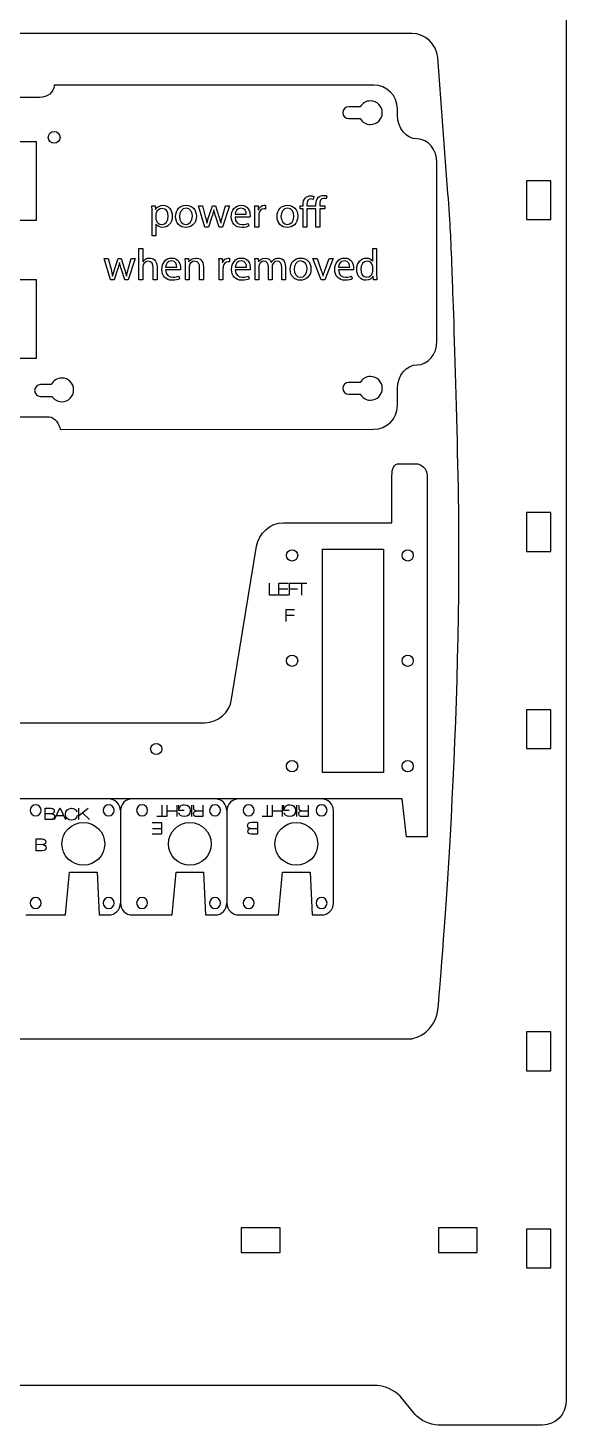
# Model space of a CAD drawing. Header units: millimetres. Extents: x -127 to 1881, y -61 to 1624.
# Drawn here: x 452.8 to 589.7, y 372.8 to 728.3 of the extents above; entities that cross this region are included whole.
import ezdxf

# ---------------------------------------------------------------- set-up
doc = ezdxf.new("R2010")
doc.units = ezdxf.units.MM
doc.layers.get('0').update_dxf_attribs({"linetype": 'CONTINUOUS', "true_color": 0xffffff})

msp = doc.modelspace()

# ---------------------------------------------------------------- linework, layer by layer
at = {"color": 7, "true_color": 0xffffff}
for points in [[(589.68, 746.04), (589.68, 378.85)], [(550.51, 726.91), (290.88, 726.91)], [(559.64, 686.18), (557.06, 720.79)], [(540.77, 713.77), (459.47, 713.71), (459.47, 713.63)], [(320.99, 708.16), (321.03, 708.16), (365.3, 693.7), (384.43, 696.75), (407.32, 699.4), (454.87, 699.4), (454.87, 679.33), (434.94, 679.33)], [(455.71, 710.62), (408.45, 710.62)], [(537.32, 708.25), (534.41, 708.25)], [(546.79, 706.09), (546.79, 707.75)], [(534.41, 705.24), (537.32, 705.24)], [(460.97, 700.46), (460.97, 700.46)], [(539.93, 703.74), (539.93, 703.74)], [(551.81, 700.08), (551.81, 700.08)], [(556.84, 648.61), (556.84, 694.06)], [(579.61, 679.55), (585.83, 679.55), (585.83, 689.44), (579.61, 689.44), (579.61, 679.55), (579.61, 679.55)], [(484.33, 683.07), (485.2, 683.07), (485.26, 682.14), (485.28, 682.14)], [(499.58, 680.23), (498.71, 677.66), (497.82, 677.66), (496.18, 683.07), (497.19, 683.07), (497.19, 683.07)], [(497.19, 683.07), (497.92, 680.32)], [(498.82, 680.31), (499.71, 683.07), (500.53, 683.07), (501.37, 680.37)], [(502.3, 680.36), (503.07, 683.07), (504.05, 683.07), (502.3, 677.66), (501.41, 677.66), (500.58, 680.24)], [(510.47, 683.07), (511.34, 683.07), (511.38, 682), (511.41, 682)], [(513.19, 683.16), (513.19, 682.23)], [(526.04, 677.66), (526.04, 682.32), (523.76, 682.32), (523.76, 677.66), (522.79, 677.66), (522.79, 682.32), (522.04, 682.32), (522.04, 683.07), (522.79, 683.07), (522.79, 683.24)], [(523.76, 683.3), (523.76, 683.07), (526.04, 683.07), (526.04, 683.33)], [(525.53, 685.4), (525.33, 684.66)], [(527.01, 683.36), (527.01, 683.07), (528.31, 683.07), (528.31, 682.32), (527.01, 682.32), (527.01, 677.66), (526.04, 677.66), (526.04, 677.66)], [(528.81, 685.57), (528.69, 684.81)], [(485.37, 678.39), (485.35, 678.39), (485.35, 675.45), (484.37, 675.45), (484.37, 681.31), (484.37, 681.31)], [(485.35, 680.8), (485.35, 679.86), (485.35, 679.86)], [(491.35, 680.36), (491.35, 680.36)], [(495.64, 680.41), (495.64, 680.41)], [(500.1, 682.02), (500.08, 682.02)], [(509.27, 680.19), (505.47, 680.19), (505.47, 680.19)], [(505.48, 680.89), (508.35, 680.89), (508.35, 680.89)], [(511.5, 680.55), (511.5, 677.66), (510.52, 677.66), (510.52, 681.38), (510.52, 681.38)], [(517.16, 680.36), (517.16, 680.36)], [(521.45, 680.41), (521.45, 680.41)], [(498.31, 678.6), (498.34, 678.6)], [(501.85, 678.6), (501.89, 678.6)], [(508.82, 678.59), (509, 677.88)], [(481.04, 672.18), (482.03, 672.18), (482.03, 668.79), (482.05, 668.79)], [(482.03, 667.51), (482.03, 664.24), (481.04, 664.24), (481.04, 672.18), (481.04, 672.18)], [(540.5, 668.95), (540.52, 668.95), (540.52, 672.18), (541.5, 672.18), (541.5, 672.18)], [(541.5, 672.18), (541.5, 665.64)], [(475.6, 666.81), (474.72, 664.24), (473.83, 664.24), (472.2, 669.65), (473.2, 669.65), (473.2, 669.65)], [(473.2, 669.65), (473.93, 666.9)], [(474.84, 666.89), (475.72, 669.65), (476.55, 669.65), (477.39, 666.95)], [(476.11, 668.6), (476.09, 668.6)], [(478.31, 666.94), (479.09, 669.65), (480.06, 669.65), (478.31, 664.24), (477.42, 664.24), (476.59, 666.82)], [(492.81, 669.65), (493.68, 669.65), (493.73, 668.76), (493.76, 668.76)], [(501.38, 669.65), (502.24, 669.65), (502.29, 668.58), (502.32, 668.58)], [(504.1, 669.74), (504.1, 668.82)], [(510.53, 669.65), (511.39, 669.65), (511.44, 668.77), (511.47, 668.77)], [(514.7, 668.68), (514.72, 668.68)], [(528.33, 666.62), (529.39, 669.65), (530.41, 669.65), (528.29, 664.24), (527.35, 664.24), (525.29, 669.65), (526.34, 669.65), (526.34, 669.65)], [(526.34, 669.65), (527.41, 666.62)], [(474.32, 665.18), (474.35, 665.18)], [(477.87, 665.18), (477.9, 665.18)], [(485.65, 667.46), (485.65, 664.24), (484.67, 664.24), (484.67, 667.35)], [(491.6, 666.77), (487.8, 666.77), (487.8, 666.77)], [(487.81, 667.47), (490.68, 667.47), (490.68, 667.47)], [(491.15, 665.17), (491.33, 664.46)], [(493.83, 667.5), (493.83, 664.24), (492.85, 664.24), (492.85, 668.19), (492.85, 668.19)], [(497.46, 667.46), (497.46, 664.24), (496.47, 664.24), (496.47, 667.36)], [(502.41, 667.13), (502.41, 664.24), (501.43, 664.24), (501.43, 667.97), (501.43, 667.97)], [(509.32, 666.77), (505.52, 666.77), (505.52, 666.77)], [(505.53, 667.47), (508.41, 667.47), (508.41, 667.47)], [(508.88, 665.17), (509.05, 664.46)], [(511.54, 667.5), (511.54, 664.24), (510.57, 664.24), (510.57, 668.19), (510.57, 668.19)], [(514.93, 667.58), (514.93, 664.24), (513.96, 664.24), (513.96, 667.48)], [(518.31, 667.42), (518.31, 664.24), (517.35, 664.24), (517.35, 667.29)], [(520.52, 666.94), (520.52, 666.94)], [(524.8, 666.99), (524.8, 666.99)], [(527.84, 665.23), (527.87, 665.23)], [(535.58, 666.77), (531.78, 666.77), (531.78, 666.77)], [(531.79, 667.47), (534.66, 667.47), (534.66, 667.47)], [(535.13, 665.17), (535.31, 664.46)], [(540.52, 666.51), (540.52, 667.45), (540.52, 667.45)], [(541.54, 664.24), (540.67, 664.24), (540.62, 665.18), (540.59, 665.18)], [(410.38, 664.28), (454.87, 664.28), (454.87, 644.22), (384.6, 644.22), (381.82, 644.9), (354.11, 657.06), (342.01, 660.98)], [(458.73, 637.56), (456.01, 637.56)], [(537.32, 638.13), (534.41, 638.13)], [(546.79, 632.21), (546.79, 636.58)], [(456.01, 634.55), (458.92, 634.55)], [(461.42, 633.21), (461.42, 633.21)], [(534.41, 635.12), (537.32, 635.12)], [(539.93, 633.61), (539.93, 633.61)], [(384.98, 629.39), (458.18, 629.39)], [(461.08, 626.15), (540.77, 626.19)], [(547.4, 617.44), (551.33, 617.44)], [(517.77, 602.4), (545.39, 602.4), (545.39, 614.44)], [(554.34, 614.44), (554.34, 599.39), (554.34, 599.39)], [(579.61, 595.11), (585.83, 595.11), (585.83, 604.99), (579.61, 604.99), (579.61, 595.11), (579.61, 595.11)], [(554.34, 599.39), (554.34, 522.52), (549.11, 522.52), (548.01, 532.17), (298.97, 532.18), (295.78, 532.18)], [(504.6, 557.49), (510.98, 596.43)], [(527.7, 595.68), (543.2, 595.68), (543.2, 538.9), (527.7, 538.9), (527.7, 595.68), (527.7, 595.68)], [(519.99, 592.67), (519.99, 592.67)], [(549.4, 592.67), (549.4, 592.67)], [(516.36, 583.95), (514.21, 583.95), (514.21, 587.01)], [(519.06, 583.95), (516.65, 583.95), (516.65, 587.01), (519.03, 587.01)], [(519.33, 583.95), (519.33, 587.01), (521.47, 587.01)], [(521.14, 587.01), (523.78, 587.01)], [(522.46, 583.95), (522.46, 587.01)], [(516.65, 585.59), (518.94, 585.59)], [(519.33, 585.59), (521.35, 585.59)], [(518.48, 577.29), (518.48, 580.32), (520.6, 580.32)], [(518.48, 578.91), (520.48, 578.91)], [(519.99, 565.86), (519.99, 565.86)], [(549.4, 565.86), (549.4, 565.86)], [(579.61, 544.95), (585.83, 544.95), (585.83, 554.83), (579.61, 554.83), (579.61, 544.95), (579.61, 544.95)], [(285.75, 541.85), (285.75, 551.52), (497.81, 551.52)], [(485.44, 543.42), (485.44, 543.42)], [(519.99, 539.05), (519.99, 539.05)], [(549.4, 539.05), (549.4, 539.05)], [(457.15, 529.75), (458.72, 529.75)], [(458.61, 526.87), (457.15, 526.87), (457.15, 529.75), (457.15, 529.75)], [(459.58, 526.87), (460.9, 529.75), (461.01, 529.75), (462.33, 526.87)], [(465.78, 527.94), (468.15, 529.75)], [(465.78, 526.87), (465.78, 529.75)], [(486.84, 530.53), (486.84, 527.67)], [(488.24, 527.65), (488.24, 530.53)], [(490.71, 530.53), (490.71, 527.65)], [(492.5, 529.24), (491.15, 529.24), (491.15, 530.59)], [(494.45, 527.65), (494.45, 530.53)], [(497.31, 530.53), (497.31, 527.65), (495.73, 527.65)], [(513.62, 530.53), (513.62, 527.67)], [(515.02, 527.65), (515.02, 530.53)], [(517.49, 530.53), (517.49, 527.65)], [(519.28, 529.24), (517.93, 529.24), (517.93, 530.59)], [(521.23, 527.65), (521.23, 530.53)], [(524.1, 530.53), (524.1, 527.65), (522.51, 527.65)], [(453.36, 529.24), (453.36, 529.24)], [(458.85, 528.38), (457.15, 528.38)], [(458.85, 528.38), (458.85, 528.37)], [(461.9, 527.82), (460.01, 527.82)], [(466.66, 528.61), (468.42, 526.87)], [(471.91, 529.24), (471.91, 529.24)], [(476.33, 529.16), (476.33, 505.62)], [(480.44, 529.24), (480.44, 529.24)], [(484.36, 526.17), (486.74, 526.17), (486.74, 523.14), (484.38, 523.14)], [(488.04, 527.65), (485.56, 527.65)], [(490.71, 528.99), (488.24, 528.99)], [(495.62, 529.12), (495.62, 529.13)], [(495.62, 529.13), (497.31, 529.13)], [(499, 529.24), (499, 529.24)], [(503.41, 529.16), (503.41, 505.62)], [(507.52, 529.24), (507.52, 529.24)], [(509.68, 526.22), (511.22, 526.22), (511.22, 523.19), (511.22, 523.19)], [(514.82, 527.65), (512.34, 527.65)], [(517.49, 528.99), (515.02, 528.99)], [(522.4, 529.12), (522.4, 529.13), (524.1, 529.13)], [(526.08, 529.24), (526.08, 529.24)], [(530.49, 505.62), (530.49, 529.16)], [(486.74, 524.55), (484.48, 524.55)], [(509.43, 524.63), (509.43, 524.64)], [(509.43, 524.63), (511.22, 524.63)], [(511.22, 523.19), (509.57, 523.19)], [(454.89, 521.95), (456.53, 521.95)], [(456.42, 518.92), (454.89, 518.92), (454.89, 521.95), (454.89, 521.95)], [(456.68, 520.5), (454.89, 520.51)], [(456.68, 520.51), (456.68, 520.5)], [(461.46, 520.71), (461.46, 520.71)], [(488.54, 520.71), (488.54, 520.71)], [(515.62, 520.71), (515.62, 520.71)], [(452.25, 502.61), (462.38, 502.61), (463.39, 513.49), (470.41, 513.49), (470.41, 513.49), (470.91, 502.61), (473.32, 502.61)], [(479.34, 502.61), (489.47, 502.61), (490.47, 513.49), (497.49, 513.49), (497.49, 513.49), (497.99, 502.61), (500.4, 502.61)], [(506.42, 502.61), (516.55, 502.61), (517.55, 513.49), (524.57, 513.49), (524.57, 513.49), (525.08, 502.61), (527.48, 502.61)], [(453.36, 505.66), (453.36, 505.66)], [(471.91, 505.66), (471.91, 505.66)], [(480.44, 505.66), (480.44, 505.66)], [(499, 505.66), (499, 505.66)], [(507.52, 505.66), (507.52, 505.66)], [(526.08, 505.66), (526.08, 505.66)], [(579.61, 462.97), (585.83, 462.97), (585.83, 472.85), (579.61, 472.85), (579.61, 462.97), (579.61, 462.97)], [(290.88, 471.09), (550.51, 471.09), (550.58, 471.15), (550.58, 471.15)], [(507.05, 416.77), (516.93, 416.77), (516.93, 422.99), (507.05, 422.99), (507.05, 416.77), (507.05, 416.77)], [(557.21, 416.77), (567.09, 416.77), (567.09, 422.99), (557.21, 422.99), (557.21, 416.77), (557.21, 416.77)], [(579.61, 412.81), (585.83, 412.81), (585.83, 422.69), (579.61, 422.69), (579.61, 412.81), (579.61, 412.81)], [(541.63, 382.86), (279.49, 382.86)], [(551.31, 375.54), (547.44, 380.15)], [(583.66, 372.83), (557.12, 372.83)]]:
    msp.add_lwpolyline(points, dxfattribs=at)
for points in [[(557.06, 720.79), (556.77, 724.16), (553.82, 726.91), (550.51, 726.91)], [(459.47, 713.63), (459.47, 711.97), (457.78, 710.62), (455.71, 710.62)], [(546.79, 707.75), (546.79, 711.06), (544.08, 713.77), (540.77, 713.77)], [(534.41, 708.25), (533.58, 708.25), (532.9, 707.58), (532.9, 706.75)], [(539.93, 709.75), (538.81, 709.75), (537.84, 709.15), (537.32, 708.25)], [(542.94, 706.75), (542.94, 708.41), (541.59, 709.75), (539.93, 709.75)], [(532.9, 706.75), (532.9, 705.91), (533.58, 705.24), (534.41, 705.24)], [(537.32, 705.24), (537.84, 704.34), (538.81, 703.74), (539.93, 703.74)], [(539.93, 703.74), (541.59, 703.74), (542.94, 705.08), (542.94, 706.75)], [(551.81, 700.08), (549.05, 700.08), (546.79, 702.78), (546.79, 706.09)], [(457.96, 700.46), (457.96, 701.29), (458.64, 701.97), (459.47, 701.97)], [(459.47, 698.96), (458.64, 698.96), (457.96, 699.63), (457.96, 700.46)], [(459.47, 701.97), (460.3, 701.97), (460.97, 701.29), (460.97, 700.46)], [(460.97, 700.46), (460.97, 699.63), (460.3, 698.96), (459.47, 698.96)], [(556.84, 694.06), (556.84, 697.37), (554.58, 700.08), (551.81, 700.08)], [(560.29, 676.53), (560.18, 678.47), (559.89, 682.82), (559.64, 686.18)], [(484.37, 681.31), (484.37, 682), (484.35, 682.56), (484.33, 683.07)], [(485.28, 682.14), (485.67, 682.8), (486.32, 683.19), (487.2, 683.19)], [(487.2, 683.19), (488.52, 683.19), (489.51, 682.08), (489.51, 680.44)], [(490.35, 680.32), (490.35, 682.12), (491.54, 683.19), (493.03, 683.19)], [(493.03, 683.19), (494.58, 683.19), (495.64, 682.06), (495.64, 680.41)], [(504.53, 680.28), (504.53, 681.91), (505.49, 683.19), (507.06, 683.19)], [(507.06, 683.19), (508.84, 683.19), (509.3, 681.64), (509.3, 680.65)], [(510.52, 681.38), (510.52, 682.02), (510.51, 682.57), (510.47, 683.07)], [(511.41, 682), (511.66, 682.73), (512.26, 683.19), (512.92, 683.19)], [(512.92, 683.19), (513.02, 683.19), (513.1, 683.17), (513.19, 683.16)], [(516.16, 680.32), (516.16, 682.12), (517.35, 683.19), (518.84, 683.19)], [(518.84, 683.19), (520.39, 683.19), (521.45, 682.06), (521.45, 680.41)], [(522.79, 683.24), (522.79, 684), (522.97, 684.65), (523.39, 685.09)], [(523.39, 685.09), (523.7, 685.4), (524.15, 685.59), (524.76, 685.59)], [(524.74, 684.81), (523.97, 684.81), (523.76, 684.15), (523.76, 683.3)], [(525.33, 684.66), (525.18, 684.74), (524.97, 684.81), (524.74, 684.81)], [(524.76, 685.59), (525.07, 685.59), (525.36, 685.49), (525.53, 685.4)], [(526.04, 683.33), (526.04, 684.09), (526.21, 684.78), (526.67, 685.22)], [(526.67, 685.22), (527.04, 685.58), (527.53, 685.72), (527.98, 685.72)], [(528.05, 684.93), (527.23, 684.93), (527.01, 684.2), (527.01, 683.36)], [(527.98, 685.72), (528.33, 685.72), (528.64, 685.65), (528.81, 685.57)], [(528.69, 684.81), (528.54, 684.87), (528.35, 684.93), (528.05, 684.93)], [(485.41, 681.19), (485.38, 681.07), (485.35, 680.93), (485.35, 680.8)], [(485.35, 679.86), (485.35, 679.72), (485.36, 679.58), (485.39, 679.46)], [(485.39, 679.46), (485.57, 678.78), (486.16, 678.31), (486.87, 678.31)], [(486.9, 682.4), (486.23, 682.4), (485.59, 681.93), (485.41, 681.19)], [(486.87, 678.31), (487.91, 678.31), (488.51, 679.16), (488.51, 680.4)], [(488.51, 680.4), (488.51, 681.47), (487.94, 682.4), (486.9, 682.4)], [(489.51, 680.44), (489.51, 678.5), (488.31, 677.54), (487.04, 677.54)], [(492.94, 677.54), (491.49, 677.54), (490.35, 678.61), (490.35, 680.32)], [(493.01, 682.45), (491.86, 682.45), (491.35, 681.37), (491.35, 680.36)], [(491.35, 680.36), (491.35, 679.17), (492.02, 678.28), (492.98, 678.28)], [(495.64, 680.41), (495.64, 678.41), (494.24, 677.54), (492.94, 677.54)], [(492.98, 678.28), (493.92, 678.28), (494.63, 679.16), (494.63, 680.38)], [(494.63, 680.38), (494.63, 681.3), (494.17, 682.45), (493.01, 682.45)], [(497.92, 680.32), (498.06, 679.72), (498.21, 679.16), (498.31, 678.6)], [(498.34, 678.6), (498.46, 679.15), (498.64, 679.73), (498.82, 680.31)], [(500.08, 682.02), (499.94, 681.37), (499.77, 680.81), (499.58, 680.23)], [(500.58, 680.24), (500.39, 680.85), (500.23, 681.38), (500.1, 682.02)], [(501.37, 680.37), (501.57, 679.72), (501.73, 679.15), (501.85, 678.6)], [(501.89, 678.6), (501.98, 679.15), (502.12, 679.72), (502.3, 680.36)], [(507.19, 677.54), (505.52, 677.54), (504.53, 678.64), (504.53, 680.28)], [(505.47, 680.19), (505.49, 678.86), (506.33, 678.31), (507.32, 678.31)], [(506.99, 682.48), (505.98, 682.48), (505.55, 681.57), (505.48, 680.89)], [(508.35, 680.89), (508.36, 681.51), (508.09, 682.48), (506.99, 682.48)], [(509.3, 680.65), (509.3, 680.44), (509.29, 680.3), (509.27, 680.19)], [(511.54, 681), (511.51, 680.87), (511.5, 680.7), (511.5, 680.55)], [(512.86, 682.26), (512.16, 682.26), (511.67, 681.74), (511.54, 681)], [(513.19, 682.23), (513.09, 682.26), (512.99, 682.26), (512.86, 682.26)], [(518.75, 677.54), (517.3, 677.54), (516.16, 678.61), (516.16, 680.32)], [(518.82, 682.45), (517.67, 682.45), (517.16, 681.37), (517.16, 680.36)], [(517.16, 680.36), (517.16, 679.17), (517.83, 678.28), (518.8, 678.28)], [(521.45, 680.41), (521.45, 678.41), (520.05, 677.54), (518.75, 677.54)], [(518.8, 678.28), (519.73, 678.28), (520.44, 679.16), (520.44, 680.38)], [(520.44, 680.38), (520.44, 681.3), (519.98, 682.45), (518.82, 682.45)], [(487.04, 677.54), (486.32, 677.54), (485.69, 677.85), (485.37, 678.39)], [(509, 677.88), (508.65, 677.73), (508.05, 677.54), (507.19, 677.54)], [(507.32, 678.31), (508.03, 678.31), (508.46, 678.43), (508.82, 678.59)], [(560.7, 666.86), (560.58, 670.23), (560.39, 674.58), (560.29, 676.53)], [(476.09, 668.6), (475.95, 667.95), (475.79, 667.39), (475.6, 666.81)], [(476.59, 666.82), (476.4, 667.43), (476.24, 667.97), (476.11, 668.6)], [(482.05, 668.79), (482.2, 669.07), (482.45, 669.33), (482.75, 669.5)], [(483.41, 668.95), (482.77, 668.95), (482.28, 668.5), (482.09, 667.98)], [(482.75, 669.5), (483.04, 669.66), (483.39, 669.77), (483.76, 669.77)], [(484.67, 667.35), (484.67, 668.22), (484.34, 668.95), (483.41, 668.95)], [(483.76, 669.77), (484.49, 669.77), (485.65, 669.32), (485.65, 667.46)], [(486.86, 666.86), (486.86, 668.49), (487.82, 669.77), (489.4, 669.77)], [(489.32, 669.06), (488.31, 669.06), (487.89, 668.16), (487.81, 667.47)], [(490.68, 667.47), (490.69, 668.09), (490.42, 669.06), (489.32, 669.06)], [(489.4, 669.77), (491.17, 669.77), (491.63, 668.22), (491.63, 667.23)], [(492.85, 668.19), (492.85, 668.76), (492.84, 669.21), (492.81, 669.65)], [(493.76, 668.76), (494.02, 669.26), (494.65, 669.77), (495.55, 669.77)], [(495.22, 668.96), (494.58, 668.96), (494.08, 668.5), (493.9, 667.95)], [(496.47, 667.36), (496.47, 668.23), (496.15, 668.96), (495.22, 668.96)], [(495.55, 669.77), (496.3, 669.77), (497.46, 669.32), (497.46, 667.46)], [(501.43, 667.97), (501.43, 668.6), (501.42, 669.15), (501.38, 669.65)], [(502.32, 668.58), (502.57, 669.31), (503.17, 669.77), (503.83, 669.77)], [(503.77, 668.84), (503.07, 668.84), (502.58, 668.32), (502.45, 667.58)], [(504.1, 668.82), (504, 668.84), (503.9, 668.84), (503.77, 668.84)], [(503.83, 669.77), (503.93, 669.77), (504.01, 669.75), (504.1, 669.74)], [(504.58, 666.86), (504.58, 668.49), (505.54, 669.77), (507.12, 669.77)], [(507.04, 669.06), (506.04, 669.06), (505.61, 668.16), (505.53, 667.47)], [(508.41, 667.47), (508.42, 668.09), (508.15, 669.06), (507.04, 669.06)], [(507.12, 669.77), (508.9, 669.77), (509.36, 668.22), (509.36, 667.23)], [(510.57, 668.19), (510.57, 668.76), (510.55, 669.21), (510.53, 669.65)], [(511.47, 668.77), (511.77, 669.29), (512.28, 669.77), (513.18, 669.77)], [(512.83, 668.96), (512.23, 668.96), (511.77, 668.47), (511.62, 667.98)], [(513.96, 667.48), (513.96, 668.35), (513.58, 668.96), (512.83, 668.96)], [(513.18, 669.77), (513.91, 669.77), (514.47, 669.32), (514.7, 668.68)], [(514.72, 668.68), (514.89, 668.99), (515.12, 669.22), (515.34, 669.39)], [(516.18, 668.96), (515.61, 668.96), (515.18, 668.55), (515, 668.08)], [(515.34, 669.39), (515.66, 669.63), (516.01, 669.77), (516.53, 669.77)], [(517.35, 667.29), (517.35, 668.35), (516.96, 668.96), (516.18, 668.96)], [(516.53, 669.77), (517.25, 669.77), (518.31, 669.3), (518.31, 667.42)], [(519.51, 666.9), (519.51, 668.7), (520.71, 669.77), (522.19, 669.77)], [(522.17, 669.03), (521.02, 669.03), (520.52, 667.95), (520.52, 666.94)], [(523.79, 666.96), (523.79, 667.88), (523.34, 669.03), (522.17, 669.03)], [(522.19, 669.77), (523.75, 669.77), (524.8, 668.64), (524.8, 666.99)], [(530.84, 666.86), (530.84, 668.49), (531.8, 669.77), (533.38, 669.77)], [(533.3, 669.06), (532.29, 669.06), (531.87, 668.16), (531.79, 667.47)], [(534.66, 667.47), (534.67, 668.09), (534.41, 669.06), (533.3, 669.06)], [(533.38, 669.77), (535.16, 669.77), (535.61, 668.22), (535.61, 667.23)], [(536.44, 666.87), (536.43, 668.67), (537.56, 669.77), (538.87, 669.77)], [(539.06, 668.99), (538.04, 668.99), (537.44, 668.1), (537.44, 666.91)], [(538.87, 669.77), (539.71, 669.77), (540.25, 669.37), (540.5, 668.95)], [(540.48, 667.86), (540.33, 668.48), (539.8, 668.99), (539.06, 668.99)], [(473.93, 666.9), (474.07, 666.3), (474.22, 665.74), (474.32, 665.18)], [(474.35, 665.18), (474.48, 665.73), (474.66, 666.31), (474.84, 666.89)], [(477.39, 666.95), (477.59, 666.3), (477.74, 665.73), (477.87, 665.18)], [(477.9, 665.18), (477.99, 665.73), (478.13, 666.3), (478.31, 666.94)], [(482.09, 667.98), (482.04, 667.83), (482.03, 667.69), (482.03, 667.51)], [(489.52, 664.12), (487.85, 664.12), (486.86, 665.23), (486.86, 666.86)], [(487.8, 666.77), (487.82, 665.44), (488.66, 664.89), (489.65, 664.89)], [(489.65, 664.89), (490.36, 664.89), (490.79, 665.01), (491.15, 665.17)], [(491.63, 667.23), (491.63, 667.03), (491.62, 666.88), (491.6, 666.77)], [(493.9, 667.95), (493.86, 667.83), (493.83, 667.66), (493.83, 667.5)], [(502.45, 667.58), (502.42, 667.45), (502.41, 667.28), (502.41, 667.13)], [(507.24, 664.12), (505.58, 664.12), (504.58, 665.23), (504.58, 666.86)], [(505.52, 666.77), (505.54, 665.44), (506.38, 664.89), (507.38, 664.89)], [(507.38, 664.89), (508.08, 664.89), (508.52, 665.01), (508.88, 665.17)], [(509.36, 667.23), (509.36, 667.03), (509.35, 666.88), (509.32, 666.77)], [(511.62, 667.98), (511.56, 667.84), (511.54, 667.66), (511.54, 667.5)], [(515, 668.08), (514.96, 667.93), (514.93, 667.76), (514.93, 667.58)], [(522.1, 664.12), (520.65, 664.12), (519.51, 665.19), (519.51, 666.9)], [(520.52, 666.94), (520.52, 665.75), (521.19, 664.86), (522.15, 664.86)], [(524.8, 666.99), (524.8, 664.99), (523.4, 664.12), (522.1, 664.12)], [(522.15, 664.86), (523.09, 664.86), (523.79, 665.74), (523.79, 666.96)], [(527.41, 666.62), (527.58, 666.12), (527.73, 665.67), (527.84, 665.23)], [(527.87, 665.23), (528, 665.67), (528.15, 666.12), (528.33, 666.62)], [(533.5, 664.12), (531.83, 664.12), (530.84, 665.23), (530.84, 666.86)], [(531.78, 666.77), (531.8, 665.44), (532.64, 664.89), (533.63, 664.89)], [(533.63, 664.89), (534.34, 664.89), (534.78, 665.01), (535.13, 665.17)], [(535.61, 667.23), (535.61, 667.03), (535.6, 666.88), (535.58, 666.77)], [(538.77, 664.12), (537.46, 664.12), (536.44, 665.23), (536.44, 666.87)], [(537.44, 666.91), (537.44, 665.82), (537.98, 664.91), (539.04, 664.91)], [(540.59, 665.18), (540.3, 664.58), (539.65, 664.12), (538.77, 664.12)], [(539.04, 664.91), (539.7, 664.91), (540.3, 665.36), (540.48, 666.09)], [(540.52, 667.45), (540.52, 667.57), (540.51, 667.74), (540.48, 667.86)], [(540.48, 666.09), (540.51, 666.22), (540.52, 666.35), (540.52, 666.51)], [(541.5, 665.64), (541.5, 665.16), (541.52, 664.61), (541.54, 664.24)], [(562.44, 595.48), (562.44, 620.61), (560.7, 666.86), (560.7, 666.86)], [(491.33, 664.46), (490.98, 664.31), (490.38, 664.12), (489.52, 664.12)], [(509.05, 664.46), (508.71, 664.31), (508.1, 664.12), (507.24, 664.12)], [(535.31, 664.46), (534.97, 664.31), (534.36, 664.12), (533.5, 664.12)], [(551.81, 642.59), (554.58, 642.59), (556.84, 645.3), (556.84, 648.61)], [(546.79, 636.58), (546.79, 639.89), (549.05, 642.59), (551.81, 642.59)], [(456.01, 637.56), (455.18, 637.56), (454.51, 636.89), (454.51, 636.06)], [(461.42, 639.23), (460.24, 639.23), (459.23, 638.55), (458.73, 637.56)], [(464.43, 636.22), (464.43, 637.88), (463.08, 639.23), (461.42, 639.23)], [(534.41, 638.13), (533.58, 638.13), (532.9, 637.45), (532.9, 636.62)], [(532.9, 636.62), (532.9, 635.79), (533.58, 635.12), (534.41, 635.12)], [(539.93, 639.63), (538.81, 639.63), (537.84, 639.03), (537.32, 638.13)], [(542.94, 636.62), (542.94, 638.29), (541.59, 639.63), (539.93, 639.63)], [(539.93, 633.61), (541.59, 633.61), (542.94, 634.96), (542.94, 636.62)], [(454.51, 636.06), (454.51, 635.23), (455.18, 634.55), (456.01, 634.55)], [(458.92, 634.55), (459.46, 633.75), (460.38, 633.21), (461.42, 633.21)], [(461.42, 633.21), (463.08, 633.21), (464.43, 634.56), (464.43, 636.22)], [(537.32, 635.12), (537.84, 634.22), (538.81, 633.61), (539.93, 633.61)], [(458.18, 629.39), (459.57, 629.39), (460.74, 627.43), (461.08, 626.15)], [(540.77, 626.19), (544.08, 626.19), (546.79, 628.9), (546.79, 632.21)], [(545.39, 614.44), (545.39, 616.09), (545.74, 617.44), (547.4, 617.44)], [(551.33, 617.44), (552.98, 617.44), (554.34, 616.09), (554.34, 614.44)], [(510.98, 596.43), (511.41, 599.71), (514.46, 602.4), (517.77, 602.4)], [(518.56, 594.1), (518.56, 594.89), (519.2, 595.53), (519.99, 595.53)], [(519.99, 592.67), (519.2, 592.67), (518.56, 593.31), (518.56, 594.1)], [(519.99, 595.53), (520.78, 595.53), (521.42, 594.89), (521.42, 594.1)], [(521.42, 594.1), (521.42, 593.31), (520.78, 592.67), (519.99, 592.67)], [(547.97, 594.1), (547.97, 594.89), (548.61, 595.53), (549.4, 595.53)], [(549.4, 592.67), (548.61, 592.67), (547.97, 593.31), (547.97, 594.1)], [(549.4, 595.53), (550.19, 595.53), (550.83, 594.89), (550.83, 594.1)], [(550.83, 594.1), (550.83, 593.31), (550.19, 592.67), (549.4, 592.67)], [(557.08, 478.36), (557.08, 478.36), (562.44, 535.53), (562.44, 595.48)], [(518.56, 567.29), (518.56, 568.08), (519.2, 568.71), (519.99, 568.71)], [(519.99, 565.86), (519.2, 565.86), (518.56, 566.5), (518.56, 567.29)], [(519.99, 568.71), (520.78, 568.71), (521.42, 568.08), (521.42, 567.29)], [(521.42, 567.29), (521.42, 566.5), (520.78, 565.86), (519.99, 565.86)], [(547.97, 567.29), (547.97, 568.08), (548.61, 568.71), (549.4, 568.71)], [(549.4, 565.86), (548.61, 565.86), (547.97, 566.5), (547.97, 567.29)], [(549.4, 568.71), (550.19, 568.71), (550.83, 568.08), (550.83, 567.29)], [(550.83, 567.29), (550.83, 566.5), (550.19, 565.86), (549.4, 565.86)], [(497.81, 551.52), (501.12, 551.52), (504.18, 554.2), (504.6, 557.49)], [(484.01, 544.85), (484.01, 545.64), (484.65, 546.28), (485.44, 546.28)], [(485.44, 543.42), (484.65, 543.42), (484.01, 544.06), (484.01, 544.85)], [(485.44, 546.28), (486.23, 546.28), (486.87, 545.64), (486.87, 544.85)], [(486.87, 544.85), (486.87, 544.06), (486.23, 543.42), (485.44, 543.42)], [(518.56, 540.48), (518.56, 541.27), (519.2, 541.91), (519.99, 541.91)], [(519.99, 539.05), (519.2, 539.05), (518.56, 539.69), (518.56, 540.48)], [(519.99, 541.91), (520.78, 541.91), (521.42, 541.27), (521.42, 540.48)], [(521.42, 540.48), (521.42, 539.69), (520.78, 539.05), (519.99, 539.05)], [(547.97, 540.48), (547.97, 541.27), (548.61, 541.91), (549.4, 541.91)], [(549.4, 539.05), (548.61, 539.05), (547.97, 539.69), (547.97, 540.48)], [(549.4, 541.91), (550.19, 541.91), (550.83, 541.27), (550.83, 540.48)], [(550.83, 540.48), (550.83, 539.69), (550.19, 539.05), (549.4, 539.05)], [(454.77, 530.64), (453.99, 530.64), (453.36, 530.01), (453.36, 529.24)], [(456.17, 529.23), (456.17, 530.01), (455.54, 530.64), (454.77, 530.64)], [(458.72, 529.75), (459.17, 529.75), (459.49, 529.5), (459.49, 529.04)], [(462.35, 528.24), (462.35, 529.2), (463.02, 529.75), (463.84, 529.75)], [(463.84, 529.75), (464.52, 529.75), (465.06, 529.47), (465.22, 528.85)], [(473.32, 530.64), (472.55, 530.64), (471.92, 530.01), (471.91, 529.24)], [(476.33, 529.16), (476.33, 530.83), (474.98, 532.17), (473.32, 532.17)], [(474.72, 529.23), (474.72, 530.01), (474.1, 530.64), (473.32, 530.64)], [(479.34, 532.17), (477.67, 532.17), (476.33, 530.83), (476.33, 529.16)], [(481.85, 530.64), (481.07, 530.64), (480.44, 530.01), (480.44, 529.24)], [(483.25, 529.23), (483.25, 530.01), (482.62, 530.64), (481.85, 530.64)], [(491.15, 529.24), (491.19, 529.58), (491.25, 529.72), (491.25, 529.72)], [(491.25, 529.72), (491.45, 530.38), (492.01, 530.66), (492.61, 530.66)], [(492.61, 530.66), (493.43, 530.66), (494.1, 530.1), (494.1, 529.15)], [(494.99, 529.73), (494.99, 529.84), (494.98, 530.41), (494.92, 530.53)], [(495.62, 529.13), (495.18, 529.13), (494.99, 529.34), (494.99, 529.73)], [(500.4, 530.64), (499.63, 530.64), (499, 530.01), (499, 529.24)], [(503.41, 529.16), (503.41, 530.83), (502.06, 532.17), (500.4, 532.17)], [(501.8, 529.23), (501.81, 530.01), (501.18, 530.64), (500.4, 530.64)], [(506.42, 532.17), (504.76, 532.17), (503.41, 530.83), (503.41, 529.16)], [(508.93, 530.64), (508.15, 530.64), (507.52, 530.01), (507.52, 529.24)], [(510.33, 529.23), (510.33, 530.01), (509.71, 530.64), (508.93, 530.64)], [(517.93, 529.24), (517.97, 529.58), (518.03, 529.72), (518.03, 529.72)], [(518.03, 529.72), (518.23, 530.38), (518.79, 530.66), (519.39, 530.66)], [(519.39, 530.66), (520.21, 530.66), (520.88, 530.1), (520.88, 529.15)], [(521.77, 529.73), (521.77, 529.84), (521.76, 530.41), (521.7, 530.53)], [(522.4, 529.13), (521.96, 529.13), (521.77, 529.34), (521.77, 529.73)], [(527.49, 530.64), (526.71, 530.64), (526.08, 530.01), (526.08, 529.24)], [(530.49, 529.16), (530.49, 530.83), (529.14, 532.17), (527.48, 532.17)], [(528.89, 529.23), (528.89, 530.01), (528.26, 530.64), (527.49, 530.64)], [(453.36, 529.24), (453.35, 528.46), (453.98, 527.83), (454.76, 527.83)], [(454.76, 527.83), (455.53, 527.83), (456.16, 528.45), (456.17, 529.23)], [(459.58, 527.65), (459.58, 527.32), (459.37, 526.87), (458.61, 526.87)], [(459.49, 529.04), (459.49, 528.7), (459.19, 528.37), (458.85, 528.38)], [(458.85, 528.37), (459.23, 528.36), (459.58, 528.16), (459.58, 527.65)], [(461.46, 520.71), (461.46, 523.71), (463.89, 526.15), (466.9, 526.15)], [(463.84, 526.74), (463.02, 526.74), (462.35, 527.29), (462.35, 528.24)], [(465.28, 527.9), (465.2, 527.13), (464.51, 526.74), (463.84, 526.74)], [(466.9, 526.15), (469.9, 526.15), (472.34, 523.71), (472.34, 520.71)], [(471.91, 529.24), (471.91, 528.46), (472.54, 527.83), (473.31, 527.83)], [(473.31, 527.83), (474.09, 527.83), (474.72, 528.45), (474.72, 529.23)], [(480.44, 529.24), (480.44, 528.46), (481.06, 527.83), (481.84, 527.83)], [(481.84, 527.83), (482.61, 527.83), (483.25, 528.45), (483.25, 529.23)], [(488.54, 520.71), (488.54, 523.71), (490.97, 526.15), (493.98, 526.15)], [(492.61, 527.65), (491.71, 527.65), (491.3, 528.05), (491.19, 528.6)], [(494.1, 529.15), (494.1, 528.2), (493.43, 527.65), (492.61, 527.65)], [(493.98, 526.15), (496.99, 526.15), (499.42, 523.71), (499.42, 520.71)], [(494.93, 528.43), (494.93, 528.71), (495.12, 529.09), (495.62, 529.12)], [(495.73, 527.65), (495.15, 527.65), (494.93, 527.92), (494.93, 528.43)], [(499, 529.24), (498.99, 528.46), (499.62, 527.83), (500.4, 527.83)], [(500.4, 527.83), (501.17, 527.83), (501.8, 528.45), (501.8, 529.23)], [(507.52, 529.24), (507.52, 528.46), (508.15, 527.83), (508.92, 527.83)], [(508.66, 525.4), (508.66, 525.75), (508.89, 526.22), (509.68, 526.22)], [(508.92, 527.83), (509.7, 527.83), (510.33, 528.45), (510.33, 529.23)], [(515.62, 520.71), (515.62, 523.71), (518.06, 526.15), (521.06, 526.15)], [(519.39, 527.65), (518.49, 527.65), (518.08, 528.05), (517.97, 528.6)], [(520.88, 529.15), (520.88, 528.2), (520.21, 527.65), (519.39, 527.65)], [(521.06, 526.15), (524.07, 526.15), (526.51, 523.71), (526.51, 520.71)], [(521.71, 528.43), (521.71, 528.71), (521.9, 529.09), (522.4, 529.12)], [(522.51, 527.65), (521.93, 527.65), (521.71, 527.92), (521.71, 528.43)], [(526.08, 529.24), (526.08, 528.46), (526.7, 527.83), (527.48, 527.83)], [(527.48, 527.83), (528.25, 527.83), (528.88, 528.45), (528.89, 529.23)], [(509.43, 524.64), (509.03, 524.66), (508.66, 524.87), (508.66, 525.4)], [(508.76, 523.94), (508.76, 524.3), (509.07, 524.64), (509.43, 524.63)], [(509.57, 523.19), (509.09, 523.19), (508.76, 523.45), (508.76, 523.94)], [(457.44, 519.74), (457.44, 519.39), (457.22, 518.92), (456.42, 518.92)], [(456.53, 521.95), (457.01, 521.95), (457.35, 521.69), (457.35, 521.2)], [(457.35, 521.2), (457.35, 520.84), (457.04, 520.5), (456.68, 520.51)], [(456.68, 520.5), (457.07, 520.48), (457.44, 520.27), (457.44, 519.74)], [(466.9, 515.26), (463.89, 515.26), (461.46, 517.7), (461.46, 520.71)], [(472.34, 520.71), (472.34, 517.7), (469.9, 515.26), (466.9, 515.26)], [(493.98, 515.26), (490.97, 515.26), (488.54, 517.7), (488.54, 520.71)], [(499.42, 520.71), (499.42, 517.7), (496.99, 515.26), (493.98, 515.26)], [(521.06, 515.26), (518.06, 515.26), (515.62, 517.7), (515.62, 520.71)], [(526.51, 520.71), (526.51, 517.7), (524.07, 515.26), (521.06, 515.26)], [(453.36, 505.66), (453.35, 504.89), (453.98, 504.26), (454.76, 504.25)], [(454.77, 507.06), (453.99, 507.07), (453.36, 506.44), (453.36, 505.66)], [(454.76, 504.25), (455.53, 504.25), (456.16, 504.88), (456.17, 505.65)], [(456.17, 505.65), (456.17, 506.43), (455.54, 507.06), (454.77, 507.06)], [(473.32, 507.06), (472.55, 507.07), (471.92, 506.44), (471.91, 505.66)], [(471.91, 505.66), (471.91, 504.89), (472.54, 504.26), (473.31, 504.25)], [(473.31, 504.25), (474.09, 504.25), (474.72, 504.88), (474.72, 505.65)], [(474.72, 505.65), (474.72, 506.43), (474.1, 507.06), (473.32, 507.06)], [(473.32, 502.61), (474.98, 502.61), (476.33, 503.96), (476.33, 505.62)], [(476.33, 505.62), (476.33, 503.96), (477.67, 502.61), (479.34, 502.61)], [(481.85, 507.06), (481.07, 507.07), (480.44, 506.44), (480.44, 505.66)], [(480.44, 505.66), (480.44, 504.89), (481.06, 504.26), (481.84, 504.25)], [(481.84, 504.25), (482.61, 504.25), (483.24, 504.88), (483.25, 505.65)], [(483.25, 505.65), (483.25, 506.43), (482.62, 507.06), (481.85, 507.06)], [(499, 505.66), (498.99, 504.89), (499.62, 504.26), (500.4, 504.25)], [(500.41, 507.06), (499.63, 507.07), (499, 506.44), (499, 505.66)], [(500.4, 504.25), (501.17, 504.25), (501.8, 504.88), (501.8, 505.65)], [(500.4, 502.61), (502.06, 502.61), (503.41, 503.96), (503.41, 505.62)], [(501.8, 505.65), (501.81, 506.43), (501.18, 507.06), (500.41, 507.06)], [(503.41, 505.62), (503.41, 503.96), (504.76, 502.61), (506.42, 502.61)], [(508.93, 507.06), (508.15, 507.07), (507.52, 506.44), (507.52, 505.66)], [(507.52, 505.66), (507.52, 504.89), (508.15, 504.26), (508.92, 504.25)], [(508.92, 504.25), (509.7, 504.25), (510.33, 504.88), (510.33, 505.65)], [(510.33, 505.65), (510.33, 506.43), (509.71, 507.06), (508.93, 507.06)], [(527.49, 507.06), (526.71, 507.07), (526.08, 506.44), (526.08, 505.66)], [(526.08, 505.66), (526.08, 504.89), (526.7, 504.26), (527.48, 504.25)], [(527.48, 504.25), (528.25, 504.25), (528.88, 504.88), (528.89, 505.65)], [(527.48, 502.61), (529.14, 502.61), (530.49, 503.96), (530.49, 505.62)], [(528.89, 505.65), (528.89, 506.43), (528.26, 507.06), (527.49, 507.06)], [(550.58, 471.15), (553.84, 471.75), (556.76, 475), (557.08, 478.36)], [(547.44, 380.15), (546.19, 381.64), (543.57, 382.86), (541.63, 382.86)], [(589.68, 378.85), (589.68, 375.54), (586.97, 372.83), (583.66, 372.83)], [(557.12, 372.83), (555.17, 372.83), (552.56, 374.05), (551.31, 375.54)]]:
    msp.add_open_spline(points, degree=3, dxfattribs=at)

doc.saveas('drawing.dxf')
